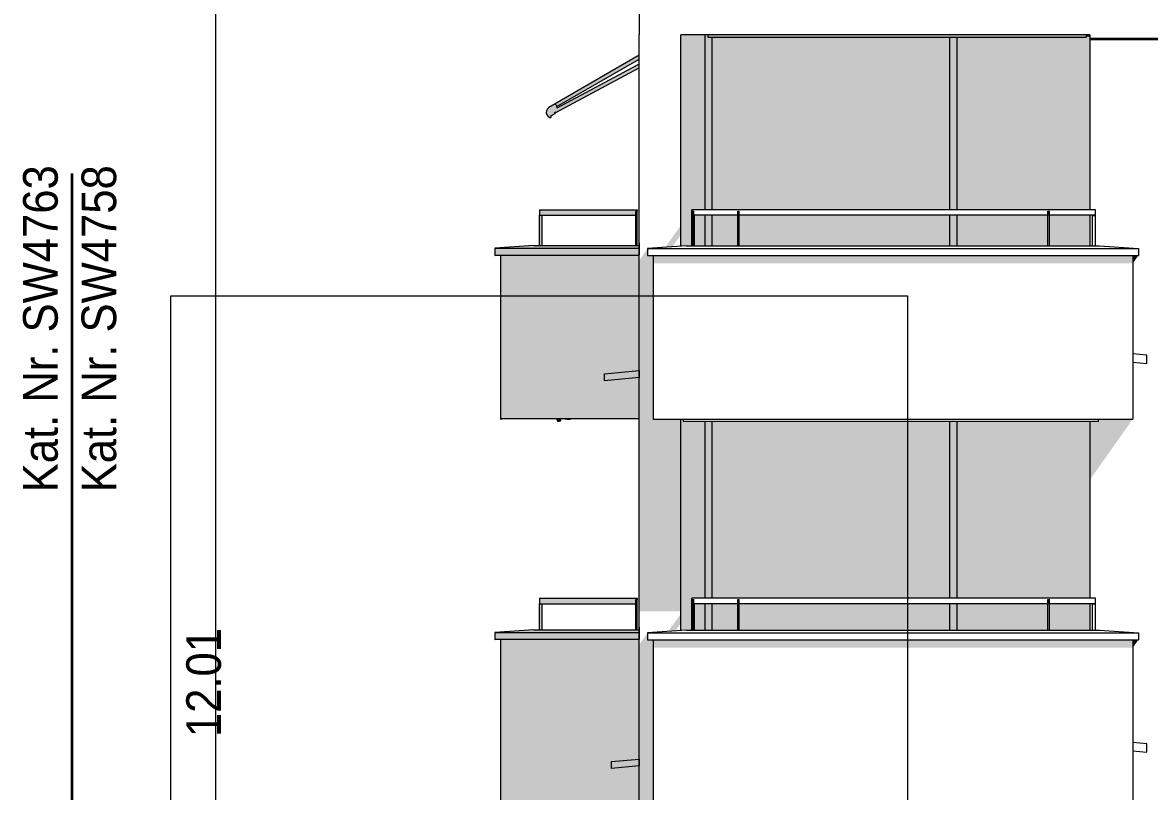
# Model space of a CAD drawing. Header units: metres. Extents: x -0.64 to 0.89, y -0.01 to 0.61.
# Drawn here: x 0.56157 to 0.6022, y 0.22655 to 0.25426 of the extents above; entities that cross this region are included whole.
import ezdxf
from ezdxf.xclip import XClip

# ---------------------------------------------------------------- set-up
doc = ezdxf.new("R2010")
doc.units = ezdxf.units.M
doc.header["$MEASUREMENT"] = 0
doc.header["$XCLIPFRAME"] = 0
doc.linetypes.add('Strichpunkt 6_2_2mm Schnitt', pattern=[0.01, 0.006, -0.002, 0, -0.002])
for name, color, linetype in [('010 Aussenwände', 7, 'Continuous'), ('011_Stift 1.Grau', 7, 'Continuous'), ('014 Markisen 3D', 7, 'Continuous'), ('020 Stützen', 7, 'Continuous'), ('025 Beton', 7, 'Continuous'), ('025 Unterzüge', 7, 'Continuous'), ('050 Geländer', 7, 'Continuous'), ('051 Brüstung', 7, 'Continuous'), ('105 Bemassungen Projekt', 7, 'Continuous'), ('155 Beschriftungen Projekt', 7, 'Continuous'), ('250 Abbildungen _ Grafiken', 7, 'Continuous')]:
    doc.layers.add(name, color=color, linetype=linetype)
doc.styles.add('ERSTELLTER_STIL_5', font='Arial.ttf', dxfattribs={"width": 0.9})
picture_1 = doc.add_image_def('image2.png', size_in_pixel=(1103, 1128))

# ---------------------------------------------------------------- blocks, each defined once
blk = doc.blocks.new('Zeichnung_8_7', base_point=(0.710078, 0.200414))
at = {"layer": '010 Aussenwände', "linetype": 'Continuous', "lineweight": 0, "true_color": 0x000000}
for points in [[(0.586176, 0.253814), (0.585301, 0.253814), (0.585301, 0.246192), (0.585501, 0.246206), (0.585701, 0.246206), (0.585701, 0.247314), (0.585701, 0.247514), (0.586176, 0.247514)], [(0.586176, 0.247514), (0.586426, 0.247514), (0.586426, 0.253726), (0.586275, 0.253726), (0.586275, 0.253814), (0.586176, 0.253814)], [(0.595001, 0.253726), (0.586426, 0.253726), (0.586426, 0.247514), (0.595001, 0.247514)], [(0.595001, 0.253726), (0.595001, 0.247514), (0.595251, 0.247514), (0.595251, 0.253726)], [(0.595251, 0.247514), (0.600051, 0.247514), (0.600051, 0.253764), (0.599916, 0.253764), (0.599916, 0.253726), (0.595251, 0.253726)], [(0.585801, 0.247314), (0.585801, 0.246206), (0.586176, 0.246206), (0.586176, 0.247314)], [(0.586176, 0.247314), (0.586176, 0.246206), (0.586426, 0.246206), (0.586426, 0.247314)], [(0.587359, 0.247314), (0.586426, 0.247314), (0.586426, 0.246206), (0.587359, 0.246206)], [(0.595001, 0.247314), (0.587409, 0.247314), (0.587409, 0.246206), (0.595001, 0.246206)], [(0.595001, 0.247314), (0.595001, 0.246206), (0.595251, 0.246206), (0.595251, 0.247314)], [(0.595251, 0.246206), (0.598542, 0.246206), (0.598542, 0.247314), (0.595251, 0.247314)], [(0.598592, 0.247314), (0.598592, 0.246206), (0.600051, 0.246206), (0.600051, 0.247314)], [(0.601601, 0.245579), (0.6018, 0.245861), (0.601601, 0.245861)], [(0.585391, 0.239968), (0.585301, 0.239968), (0.585301, 0.232342), (0.585501, 0.232356), (0.585701, 0.232356), (0.585701, 0.233314), (0.585701, 0.233514), (0.586176, 0.233514), (0.586176, 0.239876), (0.585391, 0.239876)], [(0.586176, 0.233514), (0.586426, 0.233514), (0.586426, 0.239876), (0.586176, 0.239876)], [(0.586426, 0.233514), (0.595001, 0.233514), (0.595001, 0.239876), (0.586426, 0.239876)], [(0.595001, 0.233514), (0.595251, 0.233514), (0.595251, 0.239876), (0.595001, 0.239876)], [(0.595251, 0.239876), (0.595251, 0.233514), (0.600051, 0.233514), (0.600051, 0.239876)], [(0.600352, 0.239876), (0.600051, 0.239876), (0.600051, 0.237776), (0.601601, 0.239968), (0.600352, 0.239968)], [(0.585801, 0.233314), (0.585801, 0.232356), (0.586176, 0.232356), (0.586176, 0.233314)], [(0.586176, 0.233314), (0.586176, 0.232356), (0.586426, 0.232356), (0.586426, 0.233314)], [(0.587359, 0.233314), (0.586426, 0.233314), (0.586426, 0.232356), (0.587359, 0.232356)], [(0.587409, 0.233314), (0.587409, 0.232356), (0.595001, 0.232356), (0.595001, 0.233314)], [(0.595001, 0.232356), (0.595251, 0.232356), (0.595251, 0.233314), (0.595001, 0.233314)], [(0.598542, 0.233314), (0.595251, 0.233314), (0.595251, 0.232356), (0.598542, 0.232356)], [(0.600051, 0.233314), (0.598592, 0.233314), (0.598592, 0.232356), (0.600051, 0.232356)], [(0.6018, 0.232011), (0.601601, 0.232011), (0.601601, 0.231729)]]:
    blk.add_hatch(color=18, dxfattribs=at).paths.add_polyline_path(points)
at = {"layer": '014 Markisen 3D', "linetype": 'Continuous', "lineweight": 0, "true_color": 0x000000}
for points in [[(0.586275, 0.253814), (0.586275, 0.253736), (0.599916, 0.253736), (0.599916, 0.253814)], [(0.586275, 0.253728), (0.599916, 0.253728), (0.586275, 0.253736)], [(0.586275, 0.253726), (0.599916, 0.253726), (0.586275, 0.253728)], [(0.599916, 0.253813), (0.599916, 0.253777), (0.600051, 0.253777), (0.600051, 0.253813)], [(0.599916, 0.253777), (0.599916, 0.253764), (0.600051, 0.253764), (0.600051, 0.253777)], [(0.580451, 0.251006), (0.580471, 0.250933), (0.580516, 0.250872), (0.58058, 0.250832), (0.580592, 0.250829), (0.58063, 0.25085), (0.580612, 0.250894), (0.580774, 0.250986), (0.580769, 0.251005), (0.580763, 0.251018), (0.580767, 0.251031), (0.580779, 0.251037), (0.580769, 0.251005), (0.583801, 0.252627), (0.583801, 0.252764), (0.583756, 0.252736), (0.580833, 0.251167), (0.580853, 0.251194), (0.580784, 0.251324), (0.580776, 0.251334), (0.580548, 0.251202), (0.580491, 0.25115), (0.580457, 0.251081)], [(0.580776, 0.251334), (0.580784, 0.251324), (0.580831, 0.251236), (0.583801, 0.252944), (0.583801, 0.25308)], [(0.580821, 0.239987), (0.580855, 0.239886), (0.580862, 0.239878), (0.580872, 0.239876), (0.58096, 0.239899), (0.580969, 0.239906), (0.580971, 0.239916), (0.58096, 0.239987)], [(0.58134, 0.239987), (0.581089, 0.239987), (0.581102, 0.239979), (0.581199, 0.239958), (0.581298, 0.239968)], [(0.585391, 0.239886), (0.600352, 0.239886), (0.600352, 0.239968), (0.585391, 0.239968)], [(0.585391, 0.239878), (0.600352, 0.239878), (0.585391, 0.239886)], [(0.585391, 0.239876), (0.600352, 0.239876), (0.585391, 0.239878)]]:
    blk.add_hatch(color=18, dxfattribs=at).paths.add_polyline_path(points)
at = {"layer": '020 Stützen', "linetype": 'Continuous', "lineweight": 0, "true_color": 0x000000}
for points in [[(0.584739, 0.246154), (0.584993, 0.246171), (0.585301, 0.246607), (0.585301, 0.246948)], [(0.583801, 0.245685), (0.583801, 0.233038), (0.585301, 0.233038), (0.585301, 0.239968), (0.584301, 0.239968), (0.584301, 0.245861), (0.584101, 0.245861), (0.584101, 0.246111)], [(0.585301, 0.232948), (0.58485, 0.232312), (0.585104, 0.232329), (0.585301, 0.232607)], [(0.584101, 0.232261), (0.583801, 0.231835), (0.583801, 0.218897), (0.585264, 0.218897), (0.58485, 0.218312), (0.585104, 0.218329), (0.585301, 0.218607), (0.585301, 0.225968), (0.584301, 0.225968), (0.584301, 0.232011), (0.584101, 0.232011)]]:
    blk.add_hatch(color=18, dxfattribs=at).paths.add_polyline_path(points)
at = {"layer": '025 Unterzüge', "linetype": 'Continuous', "lineweight": 0, "true_color": 0x000000}
for points in [[(0.580001, 0.232375), (0.578601, 0.23228), (0.5838, 0.23228), (0.5838, 0.232375)], [(0.578601, 0.23203), (0.583801, 0.23203), (0.5838, 0.23228), (0.578601, 0.23228)], [(0.57862, 0.23203), (0.578601, 0.23203), (0.578601, 0.232011)], [(0.578801, 0.23203), (0.578801, 0.225987), (0.583801, 0.225987), (0.583801, 0.23203)]]:
    blk.add_hatch(color=18, dxfattribs=at).paths.add_polyline_path(points)
at = {"layer": '050 Geländer', "linetype": 'Continuous', "lineweight": 0, "true_color": 0x000000}
for points in [[(0.580201, 0.247514), (0.580201, 0.247314), (0.583701, 0.247314), (0.583701, 0.247514)], [(0.583701, 0.247514), (0.583701, 0.247314), (0.583726, 0.247314), (0.583726, 0.247514)], [(0.580201, 0.247314), (0.580201, 0.246225), (0.580301, 0.246225), (0.580301, 0.247314)], [(0.583676, 0.246225), (0.583726, 0.246225), (0.583726, 0.247314), (0.583701, 0.247314), (0.583676, 0.247314)], [(0.585701, 0.247314), (0.585701, 0.247173), (0.585726, 0.247208), (0.585726, 0.247314)], [(0.585776, 0.247464), (0.585726, 0.247464), (0.585726, 0.247314), (0.585776, 0.247314)], [(0.585776, 0.247314), (0.585776, 0.247279), (0.585801, 0.247314)], [(0.587409, 0.247464), (0.587359, 0.247464), (0.587359, 0.247314), (0.587409, 0.247314)], [(0.598592, 0.247464), (0.598542, 0.247464), (0.598542, 0.247314), (0.598592, 0.247314)], [(0.600151, 0.247314), (0.600151, 0.247279), (0.600226, 0.247279), (0.600251, 0.247314)], [(0.580201, 0.233514), (0.580201, 0.233314), (0.583701, 0.233314), (0.583701, 0.233514)], [(0.580201, 0.233314), (0.580201, 0.232375), (0.580301, 0.232375), (0.580301, 0.233314)], [(0.583676, 0.232375), (0.583726, 0.232375), (0.583726, 0.233314), (0.583701, 0.233314), (0.583676, 0.233314)], [(0.583701, 0.233514), (0.583701, 0.233314), (0.583726, 0.233314), (0.583726, 0.233514)], [(0.585726, 0.233314), (0.585701, 0.233314), (0.585701, 0.233173), (0.585726, 0.233208)], [(0.585726, 0.233314), (0.585776, 0.233314), (0.585776, 0.233464), (0.585726, 0.233464)], [(0.585776, 0.233279), (0.585801, 0.233314), (0.585776, 0.233314)], [(0.587359, 0.233464), (0.587359, 0.233314), (0.587409, 0.233314), (0.587409, 0.233464)], [(0.598592, 0.233464), (0.598542, 0.233464), (0.598542, 0.233314), (0.598592, 0.233314)], [(0.600151, 0.233279), (0.600226, 0.233279), (0.600251, 0.233314), (0.600151, 0.233314)]]:
    blk.add_hatch(color=18, dxfattribs=at).paths.add_polyline_path(points)
at = {"layer": '051 Brüstung', "linetype": 'Continuous', "lineweight": 0, "true_color": 0x000000}
for points in [[(0.580001, 0.246225), (0.578601, 0.24613), (0.5838, 0.24613), (0.5838, 0.246225)], [(0.578601, 0.24613), (0.578601, 0.24588), (0.583801, 0.24588), (0.5838, 0.24613)], [(0.57862, 0.24588), (0.578601, 0.24588), (0.578601, 0.245861)], [(0.578801, 0.24588), (0.578801, 0.239987), (0.583801, 0.239987), (0.583801, 0.24588)], [(0.601601, 0.245861), (0.584301, 0.245861), (0.584301, 0.245579), (0.601601, 0.245579)], [(0.578801, 0.239987), (0.578801, 0.239968), (0.578933, 0.239987)], [(0.601601, 0.232011), (0.584301, 0.232011), (0.584301, 0.231729), (0.601601, 0.231729)]]:
    blk.add_hatch(color=18, dxfattribs=at).paths.add_polyline_path(points)
at = {"color": 7, "linetype": 'Continuous', "lineweight": 35, "ltscale": 500}
blk.add_line((0.600051, 0.253676), (0.606301, 0.253676), dxfattribs=at)
at = {"layer": '010 Aussenwände', "color": 7, "linetype": 'Continuous', "lineweight": 13, "ltscale": 500}
for p, q in [((0.586176, 0.247514), (0.586176, 0.253814)), ((0.586426, 0.253726), (0.586426, 0.247514)), ((0.595001, 0.247514), (0.595001, 0.253726)), ((0.595251, 0.253726), (0.595251, 0.247514)), ((0.600051, 0.253814), (0.600051, 0.247514)), ((0.586176, 0.246206), (0.586176, 0.247314)), ((0.586426, 0.247314), (0.586426, 0.246206)), ((0.595001, 0.246206), (0.595001, 0.247314)), ((0.595251, 0.247314), (0.595251, 0.246206)), ((0.600051, 0.247314), (0.600051, 0.246206)), ((0.5838, 0.246314), (0.5838, 0.245889)), ((0.583801, 0.246314), (0.5838, 0.246314)), ((0.583801, 0.245889), (0.5838, 0.245889)), ((0.586176, 0.233514), (0.586176, 0.239876)), ((0.586426, 0.239876), (0.586426, 0.233514)), ((0.595001, 0.233514), (0.595001, 0.239876)), ((0.595251, 0.239876), (0.595251, 0.233514)), ((0.600051, 0.239876), (0.600051, 0.233514)), ((0.586176, 0.232356), (0.586176, 0.233314)), ((0.586426, 0.233314), (0.586426, 0.232356)), ((0.595001, 0.232356), (0.595001, 0.233314)), ((0.595251, 0.233314), (0.595251, 0.232356)), ((0.600051, 0.233314), (0.600051, 0.232356)), ((0.5838, 0.232464), (0.5838, 0.232039)), ((0.583801, 0.232464), (0.5838, 0.232464)), ((0.583801, 0.232039), (0.5838, 0.232039))]:
    blk.add_line(p, q, dxfattribs=at)
at = {"layer": '011_Stift 1.Grau', "color": 7, "linetype": 'Strichpunkt 6_2_2mm Schnitt', "lineweight": 35, "ltscale": 500}
blk.add_line((0.563346, 0.248817), (0.563346, 0.172573), dxfattribs=at)
at = {"layer": '011_Stift 1.Grau', "color": 7, "linetype": 'Continuous', "lineweight": 13, "ltscale": 500, "flags": 128}
for points in [[(0.601601, 0.242314), (0.601601, 0.242014), (0.602101, 0.241968), (0.602101, 0.242268)], [(0.5838, 0.241714), (0.5838, 0.241464), (0.58255, 0.241348), (0.58255, 0.241598)], [(0.601601, 0.228314), (0.601601, 0.228014), (0.602101, 0.227968), (0.602101, 0.228268)], [(0.5838, 0.227714), (0.5838, 0.227464), (0.5828, 0.227371), (0.5828, 0.227621)]]:
    blk.add_lwpolyline(points, close=True, dxfattribs=at)
at = {"layer": '014 Markisen 3D', "color": 7, "linetype": 'Continuous', "lineweight": 13, "ltscale": 500}
for p, q in [((0.586275, 0.253814), (0.586275, 0.253736)), ((0.586275, 0.253736), (0.599916, 0.253726)), ((0.586275, 0.253728), (0.586275, 0.253726)), ((0.586275, 0.253726), (0.586275, 0.253728)), ((0.599916, 0.253814), (0.599916, 0.253736)), ((0.600051, 0.253764), (0.599916, 0.253764)), ((0.599916, 0.253736), (0.599916, 0.253728)), ((0.599916, 0.253728), (0.599916, 0.253726)), ((0.583801, 0.25308), (0.580776, 0.251334)), ((0.580831, 0.251236), (0.583801, 0.252944)), ((0.583801, 0.252764), (0.583756, 0.252736)), ((0.580769, 0.251005), (0.583801, 0.252627)), ((0.583756, 0.252736), (0.580833, 0.251167)), ((0.580491, 0.25115), (0.580457, 0.251081)), ((0.580548, 0.251202), (0.580491, 0.25115)), ((0.580776, 0.251334), (0.580548, 0.251202)), ((0.580776, 0.251334), (0.580784, 0.251324)), ((0.580784, 0.251324), (0.580831, 0.251236)), ((0.580853, 0.251194), (0.580831, 0.251236)), ((0.580833, 0.251167), (0.580853, 0.251194)), ((0.580457, 0.251081), (0.580451, 0.251006)), ((0.580451, 0.251006), (0.580471, 0.250933)), ((0.580471, 0.250933), (0.580516, 0.250872)), ((0.580516, 0.250872), (0.58058, 0.250832)), ((0.58058, 0.250832), (0.580589, 0.250829)), ((0.580589, 0.250829), (0.580592, 0.250829)), ((0.580592, 0.250829), (0.58063, 0.25085)), ((0.580612, 0.250898), (0.580615, 0.250901)), ((0.580612, 0.250894), (0.580612, 0.250898)), ((0.580632, 0.250857), (0.580612, 0.250894)), ((0.580615, 0.250901), (0.580774, 0.250986)), ((0.58063, 0.25085), (0.580633, 0.250853)), ((0.580633, 0.250853), (0.580632, 0.250857)), ((0.580762, 0.251025), (0.580767, 0.251031)), ((0.580763, 0.251018), (0.580762, 0.251025)), ((0.580776, 0.250993), (0.580763, 0.251018)), ((0.580767, 0.251031), (0.580779, 0.251037)), ((0.580779, 0.251037), (0.580769, 0.251005)), ((0.580774, 0.250986), (0.580776, 0.250989)), ((0.580776, 0.250989), (0.580776, 0.250993)), ((0.580821, 0.239987), (0.580855, 0.239886)), ((0.580855, 0.239886), (0.580862, 0.239878)), ((0.580862, 0.239878), (0.580872, 0.239876)), ((0.580872, 0.239876), (0.58096, 0.239899)), ((0.580971, 0.239916), (0.58096, 0.239987)), ((0.58096, 0.239899), (0.580969, 0.239906)), ((0.580969, 0.239906), (0.580971, 0.239916)), ((0.581089, 0.239987), (0.581102, 0.239979)), ((0.581102, 0.239979), (0.581199, 0.239958)), ((0.581199, 0.239958), (0.581298, 0.239968)), ((0.581298, 0.239968), (0.58134, 0.239987)), ((0.585391, 0.239968), (0.585391, 0.239886)), ((0.585391, 0.239886), (0.600352, 0.239876)), ((0.585391, 0.239878), (0.585391, 0.239876)), ((0.585391, 0.239876), (0.585391, 0.239878)), ((0.600352, 0.239968), (0.600352, 0.239886)), ((0.600352, 0.239886), (0.600352, 0.239878)), ((0.600352, 0.239878), (0.600352, 0.239876))]:
    blk.add_line(p, q, dxfattribs=at)
at = {"layer": '020 Stützen', "color": 7, "linetype": 'Continuous', "lineweight": 13, "ltscale": 500}
for p, q in [((0.583801, 0.205414), (0.583801, 0.253814)), ((0.585301, 0.246192), (0.585301, 0.253814)), ((0.585301, 0.232342), (0.585301, 0.239968))]:
    blk.add_line(p, q, dxfattribs=at)
at = {"layer": '025 Beton', "color": 7, "linetype": 'Continuous', "lineweight": 13, "ltscale": 500}
for p, q in [((0.583801, 0.256014), (0.583801, 0.253814)), ((0.600051, 0.253814), (0.585301, 0.253814))]:
    blk.add_line(p, q, dxfattribs=at)
at = {"layer": '025 Unterzüge', "color": 7, "linetype": 'Continuous', "lineweight": 13, "ltscale": 500}
for p, q in [((0.580001, 0.232375), (0.578601, 0.23228)), ((0.578601, 0.23228), (0.578601, 0.23203)), ((0.578601, 0.23228), (0.5838, 0.23228)), ((0.580001, 0.232375), (0.5838, 0.232375)), ((0.578601, 0.23203), (0.583801, 0.23203)), ((0.578601, 0.232011), (0.57862, 0.23203)), ((0.578601, 0.23203), (0.578601, 0.232011)), ((0.578801, 0.23203), (0.578801, 0.225987))]:
    blk.add_line(p, q, dxfattribs=at)
at = {"layer": '050 Geländer', "color": 7, "linetype": 'Continuous', "lineweight": 13, "ltscale": 500}
for p, q in [((0.580201, 0.247514), (0.580201, 0.247314)), ((0.580201, 0.247514), (0.583701, 0.247514)), ((0.583701, 0.247514), (0.583726, 0.247514)), ((0.583726, 0.247514), (0.583726, 0.247464)), ((0.585701, 0.247314), (0.585701, 0.247514)), ((0.600251, 0.247514), (0.585701, 0.247514)), ((0.600251, 0.247314), (0.600251, 0.247514)), ((0.580201, 0.247314), (0.583676, 0.247314)), ((0.580201, 0.246225), (0.580201, 0.247314)), ((0.580301, 0.246225), (0.580301, 0.247314)), ((0.583676, 0.247464), (0.583726, 0.247464)), ((0.583676, 0.247314), (0.583676, 0.247464)), ((0.583676, 0.247314), (0.583701, 0.247314)), ((0.583676, 0.246225), (0.583676, 0.247314)), ((0.583701, 0.247314), (0.583726, 0.247314)), ((0.583726, 0.246225), (0.583726, 0.247464)), ((0.585726, 0.247314), (0.585701, 0.247314)), ((0.585701, 0.246206), (0.585701, 0.247314)), ((0.585726, 0.247464), (0.585776, 0.247464)), ((0.585726, 0.247314), (0.585726, 0.247464)), ((0.585776, 0.247314), (0.585726, 0.247314)), ((0.585726, 0.246206), (0.585726, 0.247314)), ((0.585776, 0.247314), (0.585776, 0.247464)), ((0.587359, 0.247314), (0.585776, 0.247314)), ((0.585776, 0.246206), (0.585776, 0.247314)), ((0.585801, 0.246206), (0.585801, 0.247314)), ((0.587359, 0.247464), (0.587409, 0.247464)), ((0.587359, 0.247314), (0.587359, 0.247464)), ((0.587409, 0.247314), (0.587359, 0.247314)), ((0.587359, 0.246206), (0.587359, 0.247314)), ((0.587409, 0.247314), (0.587409, 0.247464)), ((0.598542, 0.247314), (0.587409, 0.247314)), ((0.587409, 0.246206), (0.587409, 0.247314)), ((0.598542, 0.247464), (0.598592, 0.247464)), ((0.598542, 0.247314), (0.598542, 0.247464)), ((0.598592, 0.247314), (0.598542, 0.247314)), ((0.598542, 0.246206), (0.598542, 0.247314)), ((0.598592, 0.247314), (0.598592, 0.247464)), ((0.600251, 0.247314), (0.598592, 0.247314)), ((0.598592, 0.246206), (0.598592, 0.247314)), ((0.600151, 0.246206), (0.600151, 0.247314)), ((0.600251, 0.246206), (0.600251, 0.247314)), ((0.580201, 0.233514), (0.580201, 0.233314)), ((0.580201, 0.233514), (0.583701, 0.233514)), ((0.580201, 0.233314), (0.583676, 0.233314)), ((0.580201, 0.232375), (0.580201, 0.233314)), ((0.580301, 0.232375), (0.580301, 0.233314)), ((0.583676, 0.233464), (0.583726, 0.233464)), ((0.583676, 0.233314), (0.583676, 0.233464)), ((0.583676, 0.233314), (0.583701, 0.233314)), ((0.583676, 0.232375), (0.583676, 0.233314)), ((0.583701, 0.233514), (0.583726, 0.233514)), ((0.583701, 0.233314), (0.583726, 0.233314)), ((0.583726, 0.233514), (0.583726, 0.233464)), ((0.583726, 0.232375), (0.583726, 0.233464)), ((0.585701, 0.233314), (0.585701, 0.233514)), ((0.600251, 0.233514), (0.585701, 0.233514)), ((0.585726, 0.233314), (0.585701, 0.233314)), ((0.585701, 0.232356), (0.585701, 0.233314)), ((0.585726, 0.233464), (0.585776, 0.233464)), ((0.585726, 0.233314), (0.585726, 0.233464)), ((0.585776, 0.233314), (0.585726, 0.233314)), ((0.585726, 0.232356), (0.585726, 0.233314)), ((0.585776, 0.233314), (0.585776, 0.233464)), ((0.587359, 0.233314), (0.585776, 0.233314)), ((0.585776, 0.232356), (0.585776, 0.233314)), ((0.585801, 0.232356), (0.585801, 0.233314)), ((0.587359, 0.233464), (0.587409, 0.233464)), ((0.587359, 0.233314), (0.587359, 0.233464)), ((0.587409, 0.233314), (0.587359, 0.233314)), ((0.587359, 0.232356), (0.587359, 0.233314)), ((0.587409, 0.233314), (0.587409, 0.233464)), ((0.598542, 0.233314), (0.587409, 0.233314)), ((0.587409, 0.232356), (0.587409, 0.233314)), ((0.598542, 0.233464), (0.598592, 0.233464)), ((0.598542, 0.233314), (0.598542, 0.233464)), ((0.598592, 0.233314), (0.598542, 0.233314)), ((0.598542, 0.232356), (0.598542, 0.233314)), ((0.598592, 0.233314), (0.598592, 0.233464)), ((0.600251, 0.233314), (0.598592, 0.233314)), ((0.598592, 0.232356), (0.598592, 0.233314)), ((0.600151, 0.232356), (0.600151, 0.233314)), ((0.600251, 0.233314), (0.600251, 0.233514)), ((0.600251, 0.232356), (0.600251, 0.233314))]:
    blk.add_line(p, q, dxfattribs=at)
at = {"layer": '051 Brüstung', "color": 7, "linetype": 'Continuous', "lineweight": 13, "ltscale": 500}
for p, q in [((0.580001, 0.246225), (0.578601, 0.24613)), ((0.578601, 0.24613), (0.578601, 0.24588)), ((0.578601, 0.24613), (0.5838, 0.24613)), ((0.578601, 0.24588), (0.583801, 0.24588)), ((0.578601, 0.245861), (0.57862, 0.24588)), ((0.578601, 0.24588), (0.578601, 0.245861)), ((0.578801, 0.24588), (0.578801, 0.239987)), ((0.580001, 0.246225), (0.5838, 0.246225)), ((0.585501, 0.246206), (0.584101, 0.246111)), ((0.584101, 0.246111), (0.584101, 0.245861)), ((0.584101, 0.246111), (0.6018, 0.246111)), ((0.584101, 0.245861), (0.6018, 0.245861)), ((0.584301, 0.245861), (0.584301, 0.239968)), ((0.585501, 0.246206), (0.6004, 0.246206)), ((0.6004, 0.246206), (0.6018, 0.246111)), ((0.601601, 0.245861), (0.601601, 0.239968)), ((0.6018, 0.246111), (0.6018, 0.245861)), ((0.578801, 0.239987), (0.583801, 0.239987)), ((0.578801, 0.239987), (0.578801, 0.239968)), ((0.578801, 0.239968), (0.578933, 0.239987)), ((0.584301, 0.239968), (0.601601, 0.239968)), ((0.585501, 0.232356), (0.584101, 0.232261)), ((0.584101, 0.232261), (0.584101, 0.232011)), ((0.584101, 0.232261), (0.6018, 0.232261)), ((0.585501, 0.232356), (0.6004, 0.232356)), ((0.6004, 0.232356), (0.6018, 0.232261)), ((0.6018, 0.232261), (0.6018, 0.232011)), ((0.584101, 0.232011), (0.6018, 0.232011)), ((0.584301, 0.232011), (0.584301, 0.225968)), ((0.601601, 0.232011), (0.601601, 0.225968))]:
    blk.add_line(p, q, dxfattribs=at)
at = {"layer": '105 Bemassungen Projekt', "color": 7, "linetype": 'Continuous', "lineweight": 13, "ltscale": 500}
blk.add_line((0.568536, 0.200414), (0.568536, 0.260457), dxfattribs=at)
at = {"layer": '105 Bemassungen Projekt', "color": 7, "linetype": 'Continuous', "lineweight": 13, "insert": (0.568736, 0.228505), "char_height": 0.00125, "attachment_point": 7, "rotation": 90, "style": 'ERSTELLTER_STIL_5'}
blk.add_mtext('\\A1;{\\pql;\\fArial|b0|i0|c0|p0;\\W0.900000;12.01}', dxfattribs=at)
at = {"layer": '155 Beschriftungen Projekt', "color": 7, "linetype": 'Continuous', "lineweight": 13, "char_height": 0.00125, "attachment_point": 1, "rotation": 90, "style": 'ERSTELLTER_STIL_5'}
for s, insert in [('\\A1;{\\pql;\\fArial|b0|i0|c0|p0;\\W0.900000;Kat. Nr. SW4763}', (0.561584, 0.237326)), ('\\A1;{\\pql;\\fArial|b0|i0|c0|p0;\\W0.900000;Kat. Nr. SW4758}', (0.563692, 0.237326))]:
    blk.add_mtext(s, dxfattribs=dict(at, insert=insert))
at = {"color": 7, "lineweight": 13}
image = blk.add_image(picture_1, insert=(0.566914, 0.199414), size_in_units=(0.026559, 0.045), dxfattribs=at)
image.set_boundary_path([(-0.5, -0.5), (1102.5, 1127.5)])

msp = doc.modelspace()

# ---------------------------------------------------------------- block references
at = {"layer": '250 Abbildungen _ Grafiken', "color": 7, "linetype": 'Continuous', "lineweight": 13, "ltscale": 1000}
ref = msp.add_blockref('Zeichnung_8_7', (0.710078, 0.200414), dxfattribs=at)
XClip(ref).set_block_clipping_path([(0.5579018284, 0.1725734675), (0.6207410159, 0.2860502168)])

doc.saveas('drawing.dxf')
